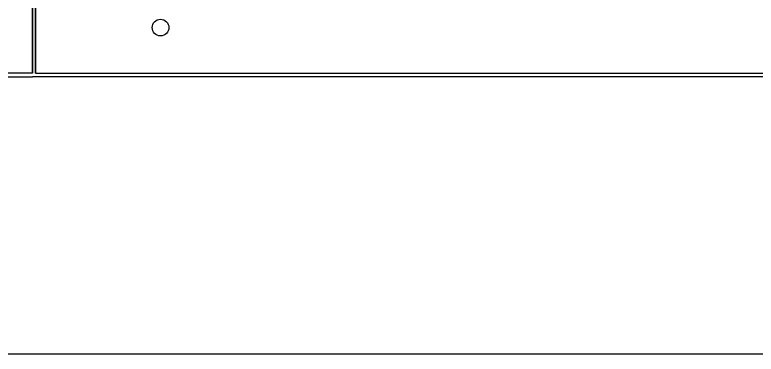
# Model space of a CAD drawing. Header units: millimetres. Extents: x 0 to 504600, y 0 to 118800.
# Drawn here: x 434015.5 to 434282.7, y 45578.4 to 45700.7 of the extents above; entities that cross this region are included whole.
import ezdxf

# ---------------------------------------------------------------- set-up
doc = ezdxf.new("R2010")
doc.units = ezdxf.units.MM
doc.header["$LTSCALE"] = 200
doc.layers.add('LG-AIRCON', color=240, linetype='Continuous')

# ---------------------------------------------------------------- blocks, each defined once
blk = doc.blocks.new('UXC')
at = {"layer": 'LG-AIRCON', "color": 0}
for p, q in [((-390.35, 762), (391.35, 762)), ((1168.46, 762), (391.35, 762)), ((390.35, 760.7), (-390.35, 760.7)), ((390.35, 760.7), (390.35, 733)), ((390.35, 733), (390.35, 760.7)), ((391.35, 733), (391.35, 760.7)), ((391.35, 760.7), (391.35, 733)), ((391.35, 760.7), (1168.46, 760.7))]:
    blk.add_line(p, q, dxfattribs=at)
blk.add_circle((345.25, 744.3), 3, dxfattribs=at)

msp = doc.modelspace()

# ---------------------------------------------------------------- linework, layer by layer
at = {"layer": 'LG-AIRCON', "color": 8}
msp.add_lwpolyline([(434944.22, 45578.42), (433104.22, 45578.42), (433104.22, 46538.42), (434944.22, 46538.42)], close=True, dxfattribs=at)

# ---------------------------------------------------------------- block references
at = {"layer": 'LG-AIRCON', "color": 200, "rotation": 180}
msp.add_blockref('UXC', (434413.27, 46440.42), dxfattribs=at)

doc.saveas('drawing.dxf')
